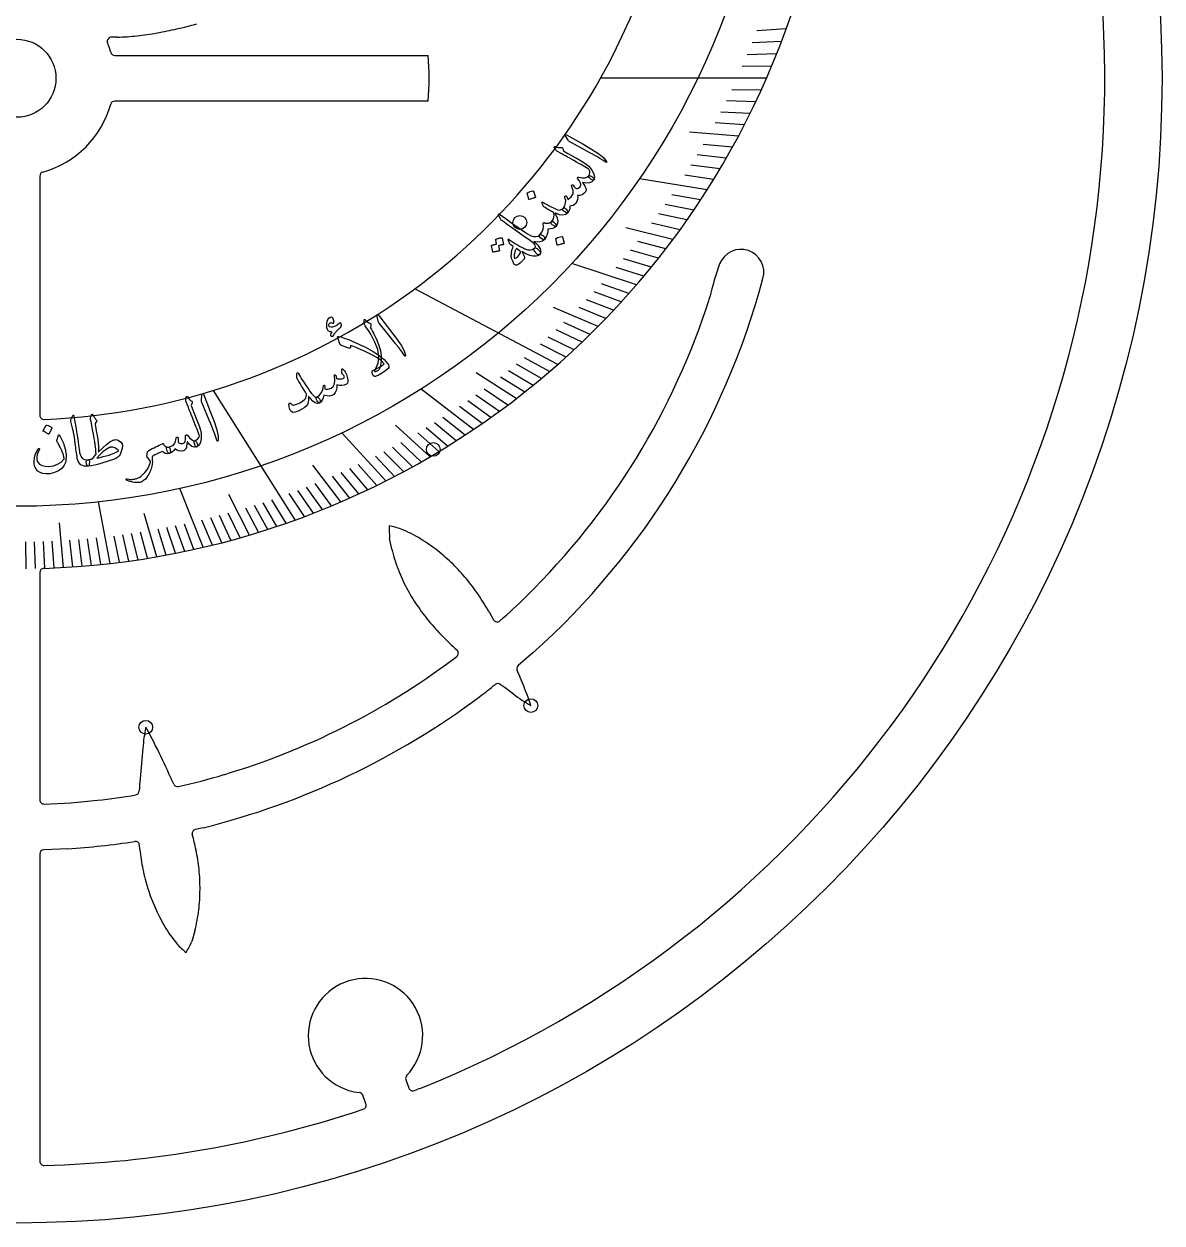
# Model space of a CAD drawing. Header units: millimetres. Extents: x -68 to 68, y -68 to 68.
# Drawn here: x 0.4 to 67.9, y -67.9 to 3.2 of the extents above; entities that cross this region are included whole.
import ezdxf

# ---------------------------------------------------------------- set-up
doc = ezdxf.new("R2010")
doc.units = ezdxf.units.MM
for name, color, linetype in [('CUT_INNER', 6, 'Continuous'), ('CUT_OUTER', 1, 'Continuous'), ('ENGRAVE', 7, 'Continuous'), ('ENGRAVE_FINE', 8, 'Continuous'), ('TEXT', 5, 'Continuous')]:
    doc.layers.add(name, color=color, linetype=linetype)

msp = doc.modelspace()

# ---------------------------------------------------------------- linework, layer by layer
at = {"layer": 'CUT_INNER'}
for points in [[(5.949, 2.44), (5.613, 2.44)], [(5.566, 1.54), (5.567, 1.54)], [(5.807, 1.359), (24.391, 1.359), (24.397, 1.359)], [(24.397, -1.359), (24.391, -1.359), (5.807, -1.359)], [(1.54, -5.566), (1.54, -5.567)], [(1.359, -5.807), (1.359, -19.999)], [(22.241, -27.943), (22.113, -27.303), (22.112, -27.298)], [(1.359, -29.339), (1.359, -42.83)], [(28.019, -31.674), (28.279, -32.142)], [(30.618, -34.112), (29.75, -34.858)], [(25.873, -34.495), (26.101, -34.316)], [(29.464, -36.549), (28.969, -36.189), (28.683, -35.978)], [(11.046, -44.487), (10.595, -44.589)], [(7.297, -45.788), (7.274, -45.526)], [(1.359, -46.051), (1.359, -64.282)], [(3.017, -45.739), (1.598, -45.802)], [(10.559, -50.612), (10.372, -51.237), (10.37, -51.242)], [(23.306, -58.988), (23.129, -59.183)], [(23.079, -59.437), (23.263, -59.941)], [(20.709, -60.87), (20.526, -60.368)]]:
    msp.add_lwpolyline(points, dxfattribs=at)
msp.add_circle((0, 0), 2.315, dxfattribs=at)
for centre, radius, start, end in [((0, 0), 64.552, 291.79745, 58.62753), ((0.001, 19.416), 48.532, 271.88913, 344.6803), ((0, 19.417), 39.699, 272.33654, 339.57099), ((3.906, 27.34), 25.039, 280.13952, 282.90084), ((0.56, 41.973), 40.05, 282.89269, 284.63407), ((5.613, 2.19), 0.25, 90.04431, 201.79688), ((5.591, 16.475), 14.039, 271.46074, 276.29814), ((5.17, 20.273), 17.86, 276.30661, 280.13961), ((2.096, 0.778), 3.54, 19.22822, 21.87041), ((-0.01, -0.003), 5.786, 15.47505, 19.67102), ((5.807, 1.609), 0.25, 195.86413, 270.01993), ((10.595, 0), 13.868, 354.37742, 5.62258), ((5.807, -1.609), 0.25, 90, 163.83372), ((0, 0), 5.776, 285.46945, 344.54159), ((1.609, -5.807), 0.25, 105.86413, 180.01993), ((42.964, -11.512), 1.359, 343.86114, 158.35947), ((62.051, -18.094), 21.548, 160.80929, 166.30189), ((0, 0), 45.837, 311.90963, 344.96648), ((0, 0), 43.12, 314.49889, 342.465), ((1.609, -19.999), 0.25, 180, 272.28516), ((30.786, -26.671), 8.696, 179.28959, 184.13192), ((20.49, -33.823), 7.434, 71.9031, 77.56825), ((19.56, -34.535), 8.426, 58.50751, 67.39101), ((18.579, -36.211), 10.367, 51.88892, 58.72388), ((31.772, -25.594), 9.816, 193.84202, 201.22541), ((18.347, -36.51), 10.746, 45.48875, 51.89881), ((1.609, -29.339), 0.25, 91.93503, 180), ((32.489, -25.328), 10.581, 201.16441, 207.75675), ((17.899, -36.961), 11.381, 39.50308, 45.47), ((16.761, -37.893), 12.852, 34.21322, 39.48276), ((32.844, -25.139), 10.983, 207.76678, 213.98656), ((33.666, -24.58), 11.977, 214.00793, 219.66667), ((14.422, -39.479), 15.679, 29.85737, 34.20027), ((12.689, -13.499), 24.601, 310.48414, 315.45614), ((35.251, -23.26), 14.039, 219.68395, 224.52135), ((28.498, -32.021), 0.25, 209.0375, 310.67797), ((37.973, -20.579), 17.86, 224.52982, 228.36282), ((25.946, -34.119), 0.25, 308.1545, 50.22145), ((0, 0), 43.12, 286.53279, 306.87178), ((29.913, -35.048), 0.25, 130.67797, 202.90055), ((-26.172, -59.004), 60.737, 21.60455, 23.12997), ((12.275, -16.351), 25.392, 306.76715, 309.36475), ((28.535, -36.179), 0.25, 53.54685, 128.13559), ((0.001, -0.001), 45.837, 283.94327, 306.82535), ((35.713, -28.299), 10.35, 232.85693, 239.74208), ((20.552, -40.225), 10.384, 16.71405, 20.19536), ((17.784, -40.561), 10.342, 168.64988, 175.53265), ((-1.171, -43.966), 10.36, 24.8049, 31.68319), ((89.64, -48.053), 82.584, 174.23304, 175.50803), ((-61.773, -73.98), 77.984, 24.79219, 26.14246), ((-1335.099, -650.414), 1475.707, 24.352413, 24.379255), ((30.998, -43.56), 23.771, 175.2352, 176.96084), ((9.527, -41.787), 0.25, 209.15703, 282.71186), ((3.083, -11.299), 31.411, 281.93989, 287.00675), ((2.236, -16.698), 26.28, 275.55314, 280.56688), ((7.011, -42.286), 0.25, 280.16949, 356.84001), ((1.609, -42.83), 0.25, 180, 272.54237), ((0.654, -7.34), 35.753, 271.54828, 276.62529), ((10.65, -44.833), 0.25, 102.71186, 195.26726), ((0.065, -0.739), 45.096, 273.75323, 278.83525), ((7.025, -45.548), 0.25, 5.07173, 97.62712), ((-0.144, -47.947), 10.984, 11.29421, 16.11473), ((1.609, -46.051), 0.25, 92.54237, 180), ((20.075, -44.409), 12.852, 186.1595, 191.42904), ((-1.105, -48.207), 11.977, 5.95421, 11.61295), ((18.633, -44.696), 11.381, 191.44936, 197.41628), ((-0.116, -48.1), 10.983, 359.71306, 5.93284), ((18.025, -44.883), 10.746, 197.43503, 203.84509), ((0.285, -48.1), 10.581, 353.11069, 359.70303), ((17.68, -45.038), 10.367, 203.83519, 210.67016), ((1.044, -48.202), 9.816, 345.7883, 353.17169), ((16.026, -46.055), 8.426, 210.45379, 219.33729), ((2.421, -47.716), 8.696, 331.23587, 336.0782), ((14.87, -46.247), 7.434, 223.84938, 229.51453), ((20.684, -56.828), 3.397, 320.52162, 253.02162), ((23.314, -59.351), 0.25, 137.8125, 200), ((20.663, -56.911), 3.312, 252.94958, 264.18827), ((20.291, -60.453), 0.25, 20, 81.5625), ((23.498, -59.855), 0.25, 200, 291.26953), ((10.794, -27.233), 35.258, 291.2765, 291.9436), ((0.002, -0.012), 64.54, 271.43309, 288.56764), ((20.474, -60.956), 0.25, 288.45703, 20), ((1.609, -64.282), 0.25, 180, 271.58203)]:
    msp.add_arc(centre, radius, start, end, dxfattribs=at)
at = {"layer": 'CUT_OUTER'}
msp.add_circle((0, 0), 67.95, dxfattribs=at)
at = {"layer": 'ENGRAVE'}
for points in [[(44.479, 0), (34.627, 0)], [(40.958, -6.619), (36.94, -5.97)], [(36.766, -12.264), (32.935, -10.986)], [(32.099, -16.985), (23.614, -12.495)], [(27.103, -20.843), (23.988, -18.447)], [(16.517, -26.219), (11.672, -18.528)], [(21.884, -23.902), (19.273, -21.05)], [(11.056, -27.84), (9.67, -24.35)], [(5.541, -28.798), (4.838, -25.144)]]:
    msp.add_lwpolyline(points, dxfattribs=at)
for centre, radius in [((0, 19.417), 44.823), ((29.843, -8.56), 0.408), ((24.704, -22.031), 0.408), ((30.498, -37.239), 0.408), ((7.644, -38.524), 0.408)]:
    msp.add_circle(centre, radius, dxfattribs=at)
at = {"layer": 'ENGRAVE_FINE'}
for points in [[(45.645, 2.925), (43.909, 2.814)], [(45.368, 2.179), (43.63, 2.096)], [(45.082, 1.443), (43.342, 1.387)], [(44.785, 0.716), (43.045, 0.689)], [(44.164, -0.707), (42.424, -0.679)], [(43.84, -1.403), (42.101, -1.347)], [(43.507, -2.09), (41.769, -2.006)], [(43.166, -2.766), (41.43, -2.655)], [(42.817, -3.433), (39.921, -3.201)], [(42.46, -4.09), (40.729, -3.923)], [(42.095, -4.737), (40.368, -4.543)], [(41.723, -5.374), (40, -5.152)], [(41.344, -6.001), (39.625, -5.752)], [(40.565, -7.226), (38.857, -6.922)], [(40.166, -7.824), (38.464, -7.493)], [(39.761, -8.413), (38.065, -8.054)], [(38.932, -9.561), (36.125, -8.871)], [(39.349, -8.992), (37.661, -8.606)], [(38.51, -10.12), (36.837, -9.681)], [(38.081, -10.67), (36.417, -10.204)], [(37.209, -11.742), (35.564, -11.223)], [(37.648, -11.211), (35.993, -10.718)], [(35.865, -13.28), (34.252, -12.683)], [(36.318, -12.777), (34.694, -12.205)], [(35.408, -13.775), (33.807, -13.152)], [(34.482, -14.736), (31.849, -13.611)], [(34.947, -14.26), (33.358, -13.611)], [(33.539, -15.662), (31.99, -14.938)], [(34.013, -15.204), (32.449, -14.505)], [(33.063, -16.111), (31.527, -15.363)], [(32.583, -16.552), (31.061, -15.78)], [(31.122, -17.823), (29.648, -16.979)], [(31.612, -17.408), (30.122, -16.587)], [(29.635, -19.017), (27.257, -17.492)], [(30.134, -18.628), (28.692, -17.737)], [(30.629, -18.23), (29.171, -17.362)], [(29.134, -19.399), (27.727, -18.462)], [(28.123, -20.137), (26.753, -19.156)], [(28.63, -19.772), (27.241, -18.813)], [(27.614, -20.494), (26.263, -19.491)], [(24.516, -22.468), (22.466, -20.589)], [(26.074, -21.517), (24.783, -20.451)], [(26.59, -21.184), (25.278, -20.139)], [(25.037, -22.159), (23.787, -21.052)], [(25.557, -21.842), (24.286, -20.755)], [(23.468, -23.064), (22.283, -21.9)], [(23.993, -22.77), (22.786, -21.625)], [(22.413, -23.63), (21.274, -22.428)], [(22.942, -23.351), (21.779, -22.168)], [(19.215, -25.15), (17.553, -22.975)], [(20.286, -24.672), (19.241, -23.401)], [(20.82, -24.423), (19.751, -23.169)], [(21.353, -24.166), (20.259, -22.929)], [(18.677, -25.378), (17.706, -24.058)], [(19.751, -24.915), (18.73, -23.627)], [(13.796, -27.114), (12.572, -24.71)], [(17.058, -26.019), (16.164, -24.655)], [(17.599, -25.812), (16.679, -24.463)], [(18.139, -25.599), (17.193, -24.264)], [(14.341, -26.948), (13.58, -25.518)], [(14.886, -26.776), (14.098, -25.359)], [(15.431, -26.597), (14.616, -25.192)], [(15.974, -26.412), (15.133, -25.02)], [(8.303, -28.4), (7.555, -25.84)], [(11.605, -27.708), (10.983, -26.223)], [(12.154, -27.569), (11.504, -26.094)], [(12.702, -27.424), (12.024, -25.96)], [(13.249, -27.272), (12.543, -25.819)], [(2.772, -29.037), (2.52, -26.396)], [(7.199, -28.579), (6.809, -27.029)], [(7.751, -28.493), (7.332, -26.95)], [(8.855, -28.301), (8.376, -26.772)], [(9.406, -28.195), (8.898, -26.675)], [(9.956, -28.084), (9.42, -26.571)], [(10.507, -27.965), (9.941, -26.461)], [(0.554, -29.113), (0.524, -27.523)], [(1.109, -29.103), (1.048, -27.514)], [(1.663, -29.087), (1.573, -27.499)], [(2.218, -29.065), (2.097, -27.479)], [(3.326, -29.002), (3.145, -27.42)], [(3.88, -28.96), (3.668, -27.382)], [(4.434, -28.913), (4.192, -27.338)], [(4.987, -28.859), (4.716, -27.288)], [(6.094, -28.732), (5.763, -27.171)], [(6.647, -28.658), (6.286, -27.103)]]:
    msp.add_lwpolyline(points, dxfattribs=at)
at = {"layer": 'TEXT'}
for points in [[(32.565, -3.455), (32.523, -3.378), (32.518, -3.336), (32.551, -3.33), (32.621, -3.36), (33.535, -3.881), (34.096, -4.2), (34.525, -4.482), (34.822, -4.727), (34.987, -4.937), (34.995, -4.961), (34.997, -4.978), (34.992, -4.988), (34.98, -4.991), (34.966, -4.99), (34.949, -4.986), (34.931, -4.977), (34.911, -4.964), (34.759, -4.858), (34.593, -4.753), (34.413, -4.648), (34.219, -4.543), (34.169, -4.515), (34.033, -4.44), (33.811, -4.319), (33.503, -4.149), (32.819, -3.778), (32.784, -3.756), (32.754, -3.732), (32.729, -3.708), (32.709, -3.681)], [(32.01, -4.298), (31.97, -4.234), (31.939, -4.184), (31.915, -4.147), (31.899, -4.124), (31.89, -4.109), (31.885, -4.094), (31.886, -4.081), (31.892, -4.069), (31.903, -4.059), (31.917, -4.053), (31.933, -4.053), (31.953, -4.059), (32.047, -4.085), (32.137, -4.102), (32.224, -4.107), (32.308, -4.102), (32.333, -4.101), (32.355, -4.112), (32.372, -4.132), (32.385, -4.163), (32.439, -4.314), (32.49, -4.344), (32.541, -4.373), (32.591, -4.402), (32.64, -4.43), (32.688, -4.457), (32.735, -4.484), (32.781, -4.51), (32.827, -4.536), (33.249, -4.772), (33.573, -4.964), (33.799, -5.112), (33.928, -5.217), (34.123, -5.46), (34.239, -5.676), (34.277, -5.868), (34.235, -6.033), (34.233, -6.036), (34.23, -6.04), (34.227, -6.043), (34.225, -6.047), (34.19, -6.053), (34.136, -6.034), (34.063, -5.988), (33.97, -5.917), (33.938, -5.887), (33.92, -5.859), (33.916, -5.831), (33.927, -5.803), (33.974, -5.702), (33.997, -5.606), (33.994, -5.513), (33.966, -5.426), (33.892, -5.376), (33.806, -5.321), (33.708, -5.261), (33.599, -5.197), (33.478, -5.127), (33.348, -5.053), (33.207, -4.973), (33.055, -4.889), (32.907, -4.806), (32.774, -4.731), (32.656, -4.664), (32.552, -4.607), (32.464, -4.558), (32.39, -4.516), (32.332, -4.484), (32.29, -4.459), (32.069, -4.347), (32.049, -4.333), (32.033, -4.321), (32.02, -4.309), (32.01, -4.298)], [(32.521, -7.107), (32.512, -7.082), (32.507, -7.059), (32.506, -7.038), (32.509, -7.02), (32.517, -7.005), (32.529, -6.994), (32.544, -6.988), (32.564, -6.987), (32.584, -6.992), (32.603, -7.004), (32.621, -7.024), (32.637, -7.052), (32.644, -7.068), (32.651, -7.085), (32.659, -7.101), (32.667, -7.118), (32.675, -7.135), (32.683, -7.152), (32.69, -7.17), (32.697, -7.189), (32.896, -7.04), (33.002, -6.867), (33.014, -6.669), (32.933, -6.449), (32.922, -6.425), (32.916, -6.403), (32.914, -6.383), (32.916, -6.366), (32.924, -6.351), (32.934, -6.34), (32.949, -6.332), (32.967, -6.33), (32.986, -6.332), (33.004, -6.341), (33.021, -6.356), (33.037, -6.379), (33.073, -6.435), (33.106, -6.479), (33.136, -6.511), (33.162, -6.531), (33.208, -6.548), (33.257, -6.546), (33.309, -6.526), (33.364, -6.487), (33.414, -6.436), (33.448, -6.385), (33.466, -6.334), (33.468, -6.283), (33.451, -6.225), (33.413, -6.152), (33.355, -6.065), (33.276, -5.964), (33.267, -5.951), (33.265, -5.936), (33.269, -5.92), (33.28, -5.902), (33.294, -5.887), (33.31, -5.877), (33.326, -5.873), (33.343, -5.875), (33.534, -5.915), (33.695, -5.915), (33.827, -5.877), (33.929, -5.8), (33.953, -5.786), (33.984, -5.783), (34.023, -5.792), (34.069, -5.812), (34.117, -5.837), (34.157, -5.865), (34.189, -5.894), (34.214, -5.925), (34.234, -5.957), (34.245, -5.986), (34.246, -6.01), (34.238, -6.029), (34.117, -6.147), (33.968, -6.213), (33.791, -6.228), (33.587, -6.19), (33.577, -6.188), (33.571, -6.19), (33.57, -6.197), (33.574, -6.207), (33.646, -6.313), (33.702, -6.404), (33.742, -6.479), (33.766, -6.54), (33.775, -6.593), (33.774, -6.644), (33.762, -6.691), (33.74, -6.734), (33.644, -6.843), (33.534, -6.917), (33.411, -6.957), (33.275, -6.961), (33.287, -7.084), (33.273, -7.2), (33.233, -7.309), (33.168, -7.409), (33.087, -7.492), (33, -7.549), (32.906, -7.582), (32.805, -7.59), (32.806, -7.703), (32.79, -7.805), (32.755, -7.895), (32.703, -7.974), (32.665, -7.991), (32.605, -7.979), (32.523, -7.938), (32.419, -7.867), (32.393, -7.838), (32.382, -7.806), (32.387, -7.769), (32.408, -7.727), (32.509, -7.558), (32.562, -7.398), (32.566, -7.248), (32.521, -7.107)], [(30.276, -6.822), (30.275, -6.815), (30.278, -6.807), (30.283, -6.8), (30.291, -6.792), (30.368, -6.753), (30.448, -6.723), (30.531, -6.702), (30.617, -6.688), (30.627, -6.689), (30.636, -6.692), (30.642, -6.698), (30.645, -6.707), (30.766, -7.066), (30.767, -7.076), (30.762, -7.085), (30.752, -7.09), (30.736, -7.094), (30.721, -7.098), (30.7, -7.103), (30.671, -7.111), (30.634, -7.121), (30.588, -7.134), (30.535, -7.149), (30.474, -7.168), (30.404, -7.189), (30.394, -7.191), (30.386, -7.19), (30.381, -7.186), (30.379, -7.179)], [(31.267, -7.63), (31.253, -7.617), (31.237, -7.594), (31.22, -7.561), (31.2, -7.517), (31.183, -7.475), (31.17, -7.44), (31.16, -7.413), (31.154, -7.394), (31.157, -7.371), (31.169, -7.36), (31.192, -7.362), (31.225, -7.378), (31.246, -7.389), (31.271, -7.403), (31.301, -7.419), (31.335, -7.436), (31.373, -7.456), (31.414, -7.478), (31.458, -7.503), (31.506, -7.529), (31.708, -7.636), (31.873, -7.718), (32, -7.775), (32.089, -7.807), (32.18, -7.82), (32.263, -7.811), (32.339, -7.78), (32.408, -7.727), (32.427, -7.712), (32.448, -7.702), (32.472, -7.698), (32.497, -7.7), (32.526, -7.709), (32.552, -7.724), (32.578, -7.747), (32.601, -7.776), (32.657, -7.849), (32.693, -7.906), (32.708, -7.948), (32.703, -7.974), (32.563, -8.083), (32.392, -8.126), (32.189, -8.104), (31.956, -8.016), (31.947, -8.014), (31.942, -8.014), (31.941, -8.017), (31.944, -8.023), (32.048, -8.25), (32.093, -8.452), (32.081, -8.629), (32.01, -8.78), (31.997, -8.793), (31.98, -8.799), (31.959, -8.797), (31.934, -8.789), (31.903, -8.773), (31.864, -8.751), (31.818, -8.724), (31.764, -8.691), (31.718, -8.652), (31.695, -8.612), (31.697, -8.57), (31.722, -8.526), (31.815, -8.387), (31.869, -8.249), (31.882, -8.112), (31.855, -7.975), (31.846, -7.965), (31.822, -7.949), (31.782, -7.927), (31.729, -7.9), (31.695, -7.883), (31.655, -7.861), (31.607, -7.834), (31.553, -7.802), (31.492, -7.766), (31.424, -7.725), (31.349, -7.68), (31.267, -7.63)], [(30.74, -10.29), (30.702, -10.222), (30.682, -10.167), (30.682, -10.125), (30.701, -10.095), (30.737, -10.063), (30.762, -10.034), (30.776, -10.007), (30.779, -9.983), (30.755, -9.912), (30.692, -9.831), (30.592, -9.739), (30.454, -9.637), (30.122, -9.406), (29.828, -9.2), (29.57, -9.019), (29.349, -8.862), (29.165, -8.73), (29.017, -8.624), (28.906, -8.544), (28.83, -8.489), (28.782, -8.451), (28.744, -8.417), (28.716, -8.387), (28.698, -8.361), (28.6, -8.143), (28.587, -8.082), (28.591, -8.049), (28.61, -8.043), (28.646, -8.064), (29.025, -8.346), (29.362, -8.593), (29.658, -8.805), (29.913, -8.981), (30.126, -9.122), (30.297, -9.23), (30.427, -9.304), (30.513, -9.344), (30.677, -9.389), (30.816, -9.397), (30.93, -9.369), (31.019, -9.304), (31.047, -9.284), (31.082, -9.278), (31.125, -9.285), (31.174, -9.306), (31.214, -9.332), (31.249, -9.362), (31.277, -9.399), (31.3, -9.441), (31.314, -9.481), (31.318, -9.515), (31.314, -9.544), (31.301, -9.566), (31.18, -9.662), (31.036, -9.715), (30.87, -9.723), (30.683, -9.688), (30.908, -9.916), (31.046, -10.115), (31.095, -10.284), (31.056, -10.424), (31.036, -10.45), (31.015, -10.469), (30.993, -10.482), (30.97, -10.488), (30.942, -10.487), (30.914, -10.477), (30.884, -10.458), (30.854, -10.43), (30.838, -10.412), (30.823, -10.395), (30.808, -10.377), (30.794, -10.36), (30.779, -10.342), (30.766, -10.325), (30.753, -10.307), (30.74, -10.29)], [(31.722, -8.526), (31.752, -8.508), (31.778, -8.496), (31.797, -8.492), (31.811, -8.495), (31.828, -8.506), (31.846, -8.521), (31.866, -8.54), (31.888, -8.563), (31.954, -8.643), (31.997, -8.706), (32.016, -8.752), (32.01, -8.78), (31.92, -8.858), (31.806, -8.913), (31.667, -8.946), (31.504, -8.957), (31.506, -9.11), (31.473, -9.263), (31.404, -9.416), (31.298, -9.569), (31.281, -9.581), (31.262, -9.584), (31.239, -9.58), (31.212, -9.567), (31.057, -9.47), (31.04, -9.459), (31.025, -9.443), (31.013, -9.422), (31.003, -9.396), (30.999, -9.373), (31, -9.35), (31.005, -9.328), (31.016, -9.308), (31.14, -9.126), (31.218, -8.955), (31.25, -8.795), (31.236, -8.647), (31.233, -8.628), (31.234, -8.611), (31.24, -8.595), (31.251, -8.58), (31.264, -8.569), (31.277, -8.565), (31.291, -8.567), (31.305, -8.577), (31.318, -8.587), (31.329, -8.595), (31.34, -8.601), (31.349, -8.604), (31.462, -8.608), (31.561, -8.596), (31.648, -8.569), (31.722, -8.526)], [(28.411, -9.578), (28.411, -9.57), (28.414, -9.563), (28.42, -9.556), (28.429, -9.548), (28.469, -9.531), (28.509, -9.516), (28.55, -9.502), (28.59, -9.491), (28.632, -9.482), (28.674, -9.474), (28.717, -9.469), (28.762, -9.466), (28.772, -9.467), (28.781, -9.472), (28.787, -9.479), (28.792, -9.49), (28.878, -9.862), (28.877, -9.869), (28.871, -9.875), (28.86, -9.879), (28.845, -9.882), (28.833, -9.883), (28.814, -9.886), (28.79, -9.891), (28.759, -9.897), (28.722, -9.906), (28.678, -9.916), (28.627, -9.928), (28.57, -9.943), (28.631, -10.235), (28.631, -10.245), (28.625, -10.253), (28.614, -10.258), (28.597, -10.261), (28.583, -10.263), (28.561, -10.267), (28.53, -10.272), (28.492, -10.279), (28.446, -10.288), (28.391, -10.299), (28.327, -10.312), (28.255, -10.328), (28.246, -10.328), (28.239, -10.325), (28.235, -10.32), (28.234, -10.312), (28.167, -9.945), (28.167, -9.938), (28.17, -9.931), (28.176, -9.924), (28.185, -9.916), (28.218, -9.901), (28.252, -9.887), (28.286, -9.875), (28.32, -9.866), (28.356, -9.858), (28.391, -9.852), (28.427, -9.847), (28.462, -9.844)], [(30.145, -10.122), (30.308, -10.178), (30.455, -10.192), (30.586, -10.164), (30.701, -10.095), (30.734, -10.077), (30.772, -10.074), (30.815, -10.085), (30.863, -10.112), (30.886, -10.128), (30.909, -10.146), (30.931, -10.165), (30.953, -10.185), (30.974, -10.207), (30.993, -10.23), (31.011, -10.254), (31.027, -10.28), (31.051, -10.326), (31.065, -10.365), (31.067, -10.396), (31.059, -10.42), (31.008, -10.473), (30.95, -10.515), (30.884, -10.546), (30.811, -10.566), (30.634, -10.568), (30.433, -10.523), (30.208, -10.431), (29.961, -10.291), (30.046, -10.435), (30.097, -10.554), (30.112, -10.648), (30.093, -10.716), (30.073, -10.744), (30.051, -10.772), (30.027, -10.801), (30.001, -10.831), (29.973, -10.861), (29.942, -10.892), (29.909, -10.925), (29.873, -10.958), (29.805, -11.016), (29.749, -11.058), (29.706, -11.083), (29.675, -11.091), (29.611, -11.09), (29.559, -11.076), (29.519, -11.048), (29.491, -11.008), (29.425, -10.861), (29.377, -10.743), (29.348, -10.655), (29.337, -10.597), (29.336, -10.53), (29.339, -10.46), (29.346, -10.388), (29.358, -10.313), (29.374, -10.234), (29.395, -10.153), (29.42, -10.069), (29.449, -9.981), (29.31, -9.879), (29.294, -9.865), (29.279, -9.853), (29.266, -9.842), (29.254, -9.832), (29.244, -9.822), (29.236, -9.812), (29.229, -9.803), (29.225, -9.794), (29.143, -9.592), (29.136, -9.562), (29.149, -9.55), (29.182, -9.557), (29.235, -9.584), (29.357, -9.67), (29.476, -9.751), (29.594, -9.826), (29.709, -9.895), (29.822, -9.959), (29.933, -10.018), (30.04, -10.073), (30.145, -10.122)], [(31.979, -9.534), (31.979, -9.526), (31.982, -9.518), (31.988, -9.51), (31.997, -9.502), (32.079, -9.461), (32.163, -9.428), (32.25, -9.404), (32.339, -9.389), (32.35, -9.389), (32.359, -9.393), (32.365, -9.399), (32.368, -9.408), (32.471, -9.78), (32.471, -9.791), (32.466, -9.8), (32.455, -9.806), (32.438, -9.81), (32.423, -9.814), (32.4, -9.82), (32.369, -9.829), (32.331, -9.84), (32.283, -9.854), (32.227, -9.871), (32.163, -9.891), (32.089, -9.915), (32.078, -9.917), (32.071, -9.916), (32.066, -9.912), (32.064, -9.904)], [(29.636, -10.108), (29.621, -10.136), (29.606, -10.165), (29.591, -10.197), (29.576, -10.229), (29.562, -10.263), (29.549, -10.3), (29.537, -10.339), (29.527, -10.38), (29.518, -10.421), (29.511, -10.461), (29.506, -10.501), (29.505, -10.54), (29.506, -10.579), (29.51, -10.618), (29.517, -10.655), (29.527, -10.692), (29.628, -10.655), (29.721, -10.586), (29.806, -10.488), (29.882, -10.358), (29.886, -10.331), (29.879, -10.302), (29.861, -10.269), (29.83, -10.235)], [(19.198, -14.795), (19.158, -14.829), (19.12, -14.862), (19.086, -14.892), (19.054, -14.919), (19.026, -14.945), (19.002, -14.968), (18.981, -14.989), (18.964, -15.008), (18.947, -15.029), (18.927, -15.054), (18.904, -15.083), (18.877, -15.117), (18.847, -15.156), (18.814, -15.199), (18.778, -15.248), (18.739, -15.302), (18.721, -15.321), (18.703, -15.331), (18.684, -15.331), (18.663, -15.323), (18.636, -15.29), (18.634, -15.236), (18.656, -15.16), (18.702, -15.064), (18.625, -15.06), (18.56, -15.046), (18.508, -15.021), (18.469, -14.986), (18.421, -14.905), (18.392, -14.805), (18.381, -14.687), (18.387, -14.549), (18.41, -14.416), (18.451, -14.311), (18.509, -14.233), (18.585, -14.182), (18.636, -14.17), (18.68, -14.178), (18.718, -14.208), (18.748, -14.258), (18.771, -14.318), (18.787, -14.376), (18.794, -14.432), (18.794, -14.487), (18.787, -14.529), (18.772, -14.554), (18.75, -14.562), (18.721, -14.552), (18.684, -14.533), (18.648, -14.525), (18.613, -14.526), (18.578, -14.538), (18.545, -14.555), (18.521, -14.579), (18.504, -14.607), (18.495, -14.641), (18.494, -14.677), (18.503, -14.705), (18.523, -14.725), (18.552, -14.737), (18.644, -14.753), (18.743, -14.748), (18.849, -14.721), (18.961, -14.673), (18.97, -14.668), (18.98, -14.661), (18.99, -14.653), (19.001, -14.643), (19.013, -14.633), (19.026, -14.621), (19.04, -14.609), (19.055, -14.596), (19.071, -14.582), (19.086, -14.57), (19.099, -14.558), (19.11, -14.548), (19.12, -14.539), (19.129, -14.532), (19.137, -14.525), (19.145, -14.521), (19.16, -14.514), (19.175, -14.513), (19.188, -14.516), (19.201, -14.524), (19.212, -14.532), (19.219, -14.541), (19.225, -14.552), (19.228, -14.562), (19.232, -14.649), (19.229, -14.716), (19.218, -14.765), (19.198, -14.795)], [(21.381, -14.146), (21.371, -14.058), (21.383, -14.018), (21.415, -14.025), (21.469, -14.079), (22.115, -14.909), (22.512, -15.418), (22.801, -15.842), (22.982, -16.183), (23.054, -16.44), (23.053, -16.465), (23.049, -16.481), (23.04, -16.489), (23.028, -16.487), (23.015, -16.481), (23.001, -16.47), (22.988, -16.455), (22.974, -16.435), (22.874, -16.279), (22.761, -16.119), (22.634, -15.953), (22.495, -15.783), (22.459, -15.738), (22.362, -15.617), (22.203, -15.419), (21.983, -15.146), (21.492, -14.541), (21.468, -14.508), (21.45, -14.474), (21.436, -14.442), (21.428, -14.41)], [(21.563, -17.123), (21.533, -17.206), (21.489, -17.279), (21.433, -17.341), (21.364, -17.393), (21.32, -17.415), (21.285, -17.426), (21.26, -17.425), (21.244, -17.412), (21.238, -17.388), (21.242, -17.357), (21.258, -17.318), (21.283, -17.271), (21.435, -16.913), (21.478, -16.526), (21.413, -16.108), (21.24, -15.662), (21.121, -15.428), (20.992, -15.199), (20.855, -14.977), (20.708, -14.76), (20.666, -14.697), (20.636, -14.646), (20.617, -14.605), (20.61, -14.575), (20.608, -14.531), (20.606, -14.492), (20.604, -14.458), (20.603, -14.429), (20.601, -14.405), (20.6, -14.386), (20.599, -14.371), (20.599, -14.361), (20.602, -14.347), (20.607, -14.335), (20.614, -14.327), (20.622, -14.322), (20.636, -14.32), (20.648, -14.321), (20.657, -14.324), (20.666, -14.331), (20.75, -14.411), (20.824, -14.473), (20.886, -14.516), (20.937, -14.54), (20.974, -14.557), (20.999, -14.58), (21.01, -14.61), (21.008, -14.647), (20.975, -14.813), (21.041, -14.916), (21.105, -15.025), (21.167, -15.14), (21.228, -15.262), (21.288, -15.389), (21.348, -15.524), (21.406, -15.665), (21.464, -15.812), (21.57, -16.157), (21.622, -16.491), (21.62, -16.813), (21.563, -17.123)], [(21.108, -17.358), (21.244, -17.295), (21.364, -17.235), (21.471, -17.178), (21.564, -17.125), (21.642, -17.075), (21.707, -17.029), (21.759, -16.987), (21.797, -16.949), (21.632, -16.779), (21.388, -16.603), (21.067, -16.418), (20.671, -16.224), (20.52, -16.154), (20.381, -16.091), (20.254, -16.035), (20.138, -15.985), (20.033, -15.942), (19.94, -15.906), (19.859, -15.877), (19.789, -15.856), (19.789, -15.983), (19.772, -16.007), (19.751, -16.021), (19.725, -16.024), (19.694, -16.016), (19.292, -15.877), (19.251, -15.856), (19.217, -15.829), (19.189, -15.795), (19.169, -15.754), (19.041, -15.4), (19.033, -15.375), (19.031, -15.354), (19.035, -15.34), (19.044, -15.33), (19.11, -15.325), (19.236, -15.355), (19.422, -15.419), (19.669, -15.516), (19.807, -15.572), (19.942, -15.629), (20.073, -15.685), (20.202, -15.741), (20.327, -15.798), (20.449, -15.855), (20.567, -15.912), (20.683, -15.969), (21.133, -16.214), (21.503, -16.453), (21.792, -16.689), (21.998, -16.922), (22.051, -17.015), (22.075, -17.097), (22.069, -17.167), (22.034, -17.225), (21.876, -17.366), (21.697, -17.493), (21.498, -17.603), (21.279, -17.698), (21.258, -17.706), (21.24, -17.71), (21.224, -17.709), (21.21, -17.703), (21.142, -17.64), (21.097, -17.572), (21.074, -17.499), (21.075, -17.421), (21.079, -17.395), (21.086, -17.376), (21.096, -17.364), (21.108, -17.358)], [(17.799, -18.927), (17.834, -18.927), (17.866, -18.938), (17.896, -18.96), (17.924, -18.991), (17.953, -19.034), (17.975, -19.076), (17.99, -19.12), (18, -19.164), (18.002, -19.204), (17.996, -19.236), (17.983, -19.26), (17.961, -19.276), (17.828, -19.299), (17.692, -19.262), (17.555, -19.167), (17.416, -19.013), (17.395, -18.986), (17.376, -18.962), (17.361, -18.941), (17.348, -18.925), (17.338, -18.912), (17.331, -18.902), (17.326, -18.897), (17.325, -18.895), (17.314, -18.886), (17.307, -18.886), (17.303, -18.893), (17.303, -18.91), (17.304, -19.089), (17.282, -19.24), (17.237, -19.363), (17.169, -19.456), (17.055, -19.556), (16.91, -19.649), (16.735, -19.736), (16.53, -19.816), (16.377, -19.832), (16.262, -19.762), (16.184, -19.609), (16.142, -19.371), (16.142, -19.34), (16.148, -19.316), (16.159, -19.297), (16.175, -19.283), (16.194, -19.277), (16.213, -19.28), (16.233, -19.291), (16.252, -19.311), (16.294, -19.354), (16.334, -19.382), (16.374, -19.396), (16.414, -19.396), (16.613, -19.345), (16.792, -19.271), (16.95, -19.176), (17.087, -19.058), (17.14, -18.992), (17.174, -18.918), (17.191, -18.838), (17.189, -18.75), (17.171, -18.716), (17.125, -18.639), (17.05, -18.52), (16.947, -18.357), (16.893, -18.27), (16.844, -18.191), (16.8, -18.121), (16.763, -18.058), (16.73, -18.005), (16.703, -17.961), (16.682, -17.927), (16.666, -17.903), (16.644, -17.864), (16.629, -17.828), (16.62, -17.795), (16.618, -17.765), (16.618, -17.726), (16.618, -17.69), (16.619, -17.657), (16.619, -17.626), (16.619, -17.598), (16.619, -17.573), (16.618, -17.55), (16.617, -17.531), (16.618, -17.515), (16.622, -17.502), (16.631, -17.492), (16.643, -17.487), (16.659, -17.486), (16.672, -17.49), (16.684, -17.498), (16.694, -17.51), (16.807, -17.699), (16.917, -17.877), (17.022, -18.044), (17.124, -18.2), (17.222, -18.345), (17.315, -18.48), (17.404, -18.604), (17.489, -18.717), (17.576, -18.819), (17.656, -18.888), (17.731, -18.924), (17.799, -18.927)], [(19.287, -17.261), (19.292, -17.251), (19.303, -17.248), (19.319, -17.252), (19.34, -17.262), (19.369, -17.284), (19.401, -17.32), (19.436, -17.37), (19.474, -17.434), (19.514, -17.508), (19.549, -17.582), (19.577, -17.658), (19.599, -17.735), (19.628, -17.891), (19.631, -18.013), (19.61, -18.099), (19.563, -18.149), (19.424, -18.211), (19.281, -18.241), (19.134, -18.237), (18.984, -18.201), (18.983, -18.378), (18.952, -18.532), (18.892, -18.661), (18.802, -18.765), (18.687, -18.834), (18.551, -18.864), (18.394, -18.853), (18.217, -18.801), (18.177, -18.976), (18.12, -19.113), (18.048, -19.213), (17.961, -19.276), (17.937, -19.274), (17.904, -19.251), (17.862, -19.205), (17.811, -19.138), (17.771, -19.067), (17.756, -19.008), (17.765, -18.962), (17.799, -18.927), (17.96, -18.802), (18.08, -18.65), (18.159, -18.469), (18.196, -18.261), (18.198, -18.25), (18.202, -18.241), (18.207, -18.234), (18.214, -18.229), (18.224, -18.226), (18.233, -18.224), (18.243, -18.226), (18.252, -18.23), (18.266, -18.248), (18.274, -18.288), (18.278, -18.347), (18.276, -18.427), (18.343, -18.455), (18.427, -18.459), (18.528, -18.439), (18.647, -18.393), (18.774, -18.294), (18.849, -18.136), (18.873, -17.921), (18.844, -17.649), (18.842, -17.636), (18.843, -17.625), (18.847, -17.616), (18.853, -17.611), (18.864, -17.607), (18.875, -17.605), (18.885, -17.606), (18.895, -17.609), (18.904, -17.616), (18.912, -17.624), (18.918, -17.633), (18.922, -17.643), (18.965, -17.823), (19.03, -17.84), (19.101, -17.847), (19.179, -17.845), (19.264, -17.833), (19.342, -17.813), (19.396, -17.789), (19.428, -17.761), (19.436, -17.729), (19.425, -17.692), (19.396, -17.646), (19.35, -17.591), (19.287, -17.527), (19.28, -17.503), (19.278, -17.451), (19.28, -17.37), (19.287, -17.261)], [(10.019, -19.14), (10.028, -19.066), (10.035, -19.007), (10.039, -18.963), (10.041, -18.935), (10.044, -18.917), (10.05, -18.903), (10.059, -18.893), (10.071, -18.888), (10.086, -18.887), (10.1, -18.891), (10.113, -18.902), (10.125, -18.918), (10.181, -18.998), (10.241, -19.067), (10.305, -19.126), (10.374, -19.174), (10.394, -19.19), (10.404, -19.212), (10.405, -19.238), (10.396, -19.27), (10.343, -19.422), (10.364, -19.477), (10.385, -19.532), (10.406, -19.586), (10.426, -19.638), (10.446, -19.69), (10.466, -19.74), (10.486, -19.79), (10.505, -19.838), (10.685, -20.287), (10.817, -20.64), (10.9, -20.897), (10.934, -21.06), (10.934, -21.371), (10.888, -21.613), (10.797, -21.785), (10.661, -21.888), (10.657, -21.889), (10.653, -21.89), (10.649, -21.891), (10.645, -21.892), (10.614, -21.875), (10.584, -21.826), (10.555, -21.744), (10.528, -21.631), (10.521, -21.588), (10.525, -21.554), (10.54, -21.53), (10.565, -21.515), (10.666, -21.467), (10.744, -21.406), (10.8, -21.332), (10.833, -21.246), (10.806, -21.161), (10.774, -21.064), (10.736, -20.956), (10.691, -20.837), (10.641, -20.707), (10.586, -20.568), (10.526, -20.417), (10.461, -20.257), (10.399, -20.099), (10.342, -19.957), (10.292, -19.831), (10.247, -19.721), (10.209, -19.627), (10.178, -19.549), (10.153, -19.487), (10.136, -19.441), (10.035, -19.215), (10.027, -19.192), (10.023, -19.172), (10.02, -19.155), (10.019, -19.14)], [(10.981, -18.833), (10.996, -18.746), (11.018, -18.711), (11.047, -18.727), (11.084, -18.794), (11.467, -19.773), (11.704, -20.374), (11.861, -20.863), (11.938, -21.24), (11.934, -21.507), (11.926, -21.531), (11.917, -21.545), (11.906, -21.55), (11.895, -21.545), (11.884, -21.535), (11.874, -21.521), (11.866, -21.503), (11.858, -21.48), (11.807, -21.302), (11.744, -21.116), (11.669, -20.922), (11.584, -20.718), (11.563, -20.665), (11.504, -20.521), (11.408, -20.287), (11.274, -19.962), (10.975, -19.243), (10.961, -19.204), (10.953, -19.167), (10.95, -19.132), (10.951, -19.099)], [(1.742, -20.596), (1.747, -20.591), (1.754, -20.587), (1.763, -20.586), (1.774, -20.586), (1.855, -20.616), (1.932, -20.654), (2.005, -20.699), (2.073, -20.752), (2.08, -20.76), (2.083, -20.768), (2.083, -20.777), (2.079, -20.786), (1.901, -21.12), (1.895, -21.128), (1.885, -21.13), (1.874, -21.127), (1.86, -21.117), (1.848, -21.109), (1.829, -21.097), (1.803, -21.081), (1.77, -21.061), (1.73, -21.037), (1.682, -21.009), (1.626, -20.977), (1.563, -20.942), (1.554, -20.936), (1.55, -20.929), (1.55, -20.923), (1.554, -20.916)], [(3.318, -20.025), (3.325, -20.011), (3.332, -20.002), (3.338, -19.997), (3.344, -19.997), (3.354, -20.002), (3.364, -20.017), (3.374, -20.045), (3.384, -20.083), (3.445, -20.399), (3.498, -20.69), (3.543, -20.959), (3.58, -21.203), (3.609, -21.413), (3.635, -21.601), (3.658, -21.767), (3.679, -21.911), (3.697, -22.034), (3.711, -22.135), (3.722, -22.214), (3.73, -22.271), (3.784, -22.441), (3.879, -22.56), (4.017, -22.63), (4.197, -22.648), (4.248, -22.656), (4.282, -22.682), (4.301, -22.728), (4.303, -22.792), (4.293, -22.894), (4.278, -22.968), (4.259, -23.014), (4.236, -23.031), (3.982, -23.023), (3.788, -22.942), (3.656, -22.79), (3.584, -22.567), (3.567, -22.459), (3.55, -22.351), (3.534, -22.242), (3.519, -22.133), (3.505, -22.024), (3.49, -21.914), (3.477, -21.804), (3.463, -21.694), (3.437, -21.484), (3.41, -21.295), (3.382, -21.127), (3.353, -20.98), (3.321, -20.84), (3.286, -20.691), (3.247, -20.532), (3.204, -20.364), (3.197, -20.334), (3.196, -20.306), (3.199, -20.28), (3.207, -20.257)], [(4.438, -19.966), (4.446, -19.954), (4.454, -19.946), (4.461, -19.942), (4.468, -19.941), (4.476, -19.944), (4.484, -19.95), (4.492, -19.959), (4.5, -19.972), (4.532, -20.026), (4.562, -20.077), (4.591, -20.123), (4.618, -20.165), (4.644, -20.202), (4.668, -20.234), (4.691, -20.261), (4.712, -20.283), (4.728, -20.301), (4.735, -20.321), (4.733, -20.343), (4.722, -20.368), (4.653, -20.483), (4.645, -20.503), (4.64, -20.525), (4.64, -20.549), (4.643, -20.575), (4.68, -20.774), (4.712, -20.949), (4.739, -21.1), (4.761, -21.228), (4.779, -21.333), (4.792, -21.414), (4.801, -21.472), (4.806, -21.507), (4.818, -21.61), (4.826, -21.709), (4.833, -21.802), (4.837, -21.891), (4.838, -21.974), (4.838, -22.052), (4.835, -22.125), (4.831, -22.193), (5.092, -21.938), (5.319, -21.737), (5.511, -21.59), (5.672, -21.5), (5.745, -21.471), (5.811, -21.454), (5.871, -21.449), (5.925, -21.455), (6.004, -21.483), (6.083, -21.533), (6.162, -21.606), (6.24, -21.702), (6.253, -21.726), (6.262, -21.754), (6.265, -21.787), (6.263, -21.824), (6.24, -21.96), (6.209, -22.091), (6.168, -22.217), (6.119, -22.338), (6.064, -22.419), (5.982, -22.494), (5.871, -22.563), (5.732, -22.626), (5.543, -22.695), (5.354, -22.758), (5.165, -22.817), (4.978, -22.87), (4.79, -22.919), (4.604, -22.962), (4.419, -22.999), (4.236, -23.031), (4.214, -23.027), (4.193, -23.011), (4.173, -22.984), (4.153, -22.944), (4.134, -22.895), (4.121, -22.848), (4.116, -22.801), (4.117, -22.755), (4.125, -22.714), (4.141, -22.682), (4.165, -22.66), (4.197, -22.648), (4.241, -22.641), (4.282, -22.634), (4.321, -22.627), (4.357, -22.619), (4.391, -22.611), (4.422, -22.604), (4.451, -22.598), (4.478, -22.593), (4.692, -22.337), (4.693, -22.327), (4.694, -22.314), (4.694, -22.298), (4.694, -22.279), (4.694, -22.257), (4.693, -22.233), (4.692, -22.205), (4.691, -22.174), (4.689, -22.141), (4.687, -22.105), (4.683, -22.067), (4.679, -22.027), (4.674, -21.985), (4.669, -21.941), (4.664, -21.895), (4.659, -21.847), (4.652, -21.793), (4.643, -21.728), (4.632, -21.653), (4.618, -21.567), (4.603, -21.472), (4.585, -21.367), (4.566, -21.252), (4.544, -21.128), (4.495, -20.853), (4.455, -20.636), (4.422, -20.477), (4.398, -20.375), (4.38, -20.309), (4.368, -20.26), (4.361, -20.226), (4.359, -20.207), (4.367, -20.171), (4.376, -20.136), (4.385, -20.104), (4.395, -20.074), (4.405, -20.046), (4.416, -20.018), (4.427, -19.991), (4.438, -19.966)], [(2.537, -21.196), (2.576, -21.266), (2.615, -21.339), (2.653, -21.415), (2.69, -21.495), (2.726, -21.578), (2.76, -21.666), (2.793, -21.758), (2.824, -21.854), (2.851, -21.95), (2.874, -22.046), (2.892, -22.141), (2.905, -22.236), (2.914, -22.331), (2.917, -22.425), (2.916, -22.52), (2.91, -22.615), (2.896, -22.715), (2.874, -22.808), (2.843, -22.894), (2.805, -22.974), (2.666, -23.157), (2.477, -23.301), (2.237, -23.406), (1.946, -23.471), (1.734, -23.485), (1.546, -23.465), (1.385, -23.41), (1.249, -23.322), (1.145, -23.205), (1.073, -23.068), (1.031, -22.909), (1.02, -22.729), (1.04, -22.538), (1.087, -22.353), (1.161, -22.175), (1.261, -22.004), (1.277, -21.984), (1.293, -21.973), (1.308, -21.971), (1.323, -21.977), (1.338, -21.989), (1.343, -22.008), (1.337, -22.032), (1.322, -22.062), (1.223, -22.277), (1.177, -22.469), (1.183, -22.64), (1.242, -22.787), (1.346, -22.904), (1.491, -22.984), (1.677, -23.029), (1.904, -23.036), (2.176, -22.997), (2.416, -22.913), (2.622, -22.785), (2.794, -22.614), (2.797, -22.609), (2.799, -22.6), (2.8, -22.589), (2.8, -22.575), (2.787, -22.469), (2.756, -22.346), (2.707, -22.206), (2.642, -22.05), (2.605, -21.972), (2.571, -21.899), (2.537, -21.832), (2.505, -21.77), (2.475, -21.714), (2.445, -21.664), (2.417, -21.62), (2.389, -21.582), (2.376, -21.562), (2.368, -21.544), (2.365, -21.526), (2.368, -21.51), (2.474, -21.187), (2.485, -21.168), (2.499, -21.163), (2.516, -21.172), (2.537, -21.196)], [(8.97, -21.894), (9.114, -21.854), (9.23, -21.802), (9.318, -21.738), (9.377, -21.663), (9.4, -21.61), (9.419, -21.545), (9.433, -21.469), (9.444, -21.38), (9.45, -21.354), (9.457, -21.332), (9.467, -21.317), (9.48, -21.306), (9.497, -21.299), (9.512, -21.297), (9.528, -21.3), (9.542, -21.309), (9.556, -21.325), (9.565, -21.343), (9.57, -21.365), (9.57, -21.391), (9.563, -21.457), (9.561, -21.512), (9.564, -21.556), (9.572, -21.588), (9.597, -21.63), (9.635, -21.66), (9.687, -21.677), (9.753, -21.681), (9.823, -21.674), (9.88, -21.657), (9.924, -21.632), (9.955, -21.598), (9.981, -21.537), (9.999, -21.454), (10.01, -21.347), (10.012, -21.218), (10.013, -21.203), (10.021, -21.19), (10.036, -21.179), (10.058, -21.172), (10.079, -21.169), (10.097, -21.171), (10.112, -21.178), (10.124, -21.191), (10.242, -21.342), (10.356, -21.446), (10.465, -21.504), (10.569, -21.514), (10.594, -21.518), (10.619, -21.539), (10.646, -21.575), (10.675, -21.628), (10.692, -21.671), (10.704, -21.714), (10.71, -21.757), (10.711, -21.8), (10.707, -21.834), (10.698, -21.86), (10.684, -21.877), (10.666, -21.887), (10.524, -21.896), (10.384, -21.849), (10.249, -21.747), (10.117, -21.589), (10.11, -21.581), (10.104, -21.579), (10.099, -21.583), (10.096, -21.594), (10.086, -21.718), (10.073, -21.823), (10.055, -21.908), (10.033, -21.974), (10.006, -22.022), (9.974, -22.06), (9.935, -22.09), (9.89, -22.11), (9.749, -22.134), (9.618, -22.122), (9.499, -22.075), (9.39, -21.994), (9.312, -22.096), (9.229, -22.176), (9.142, -22.234), (9.051, -22.27), (9.026, -22.27), (9.001, -22.257), (8.975, -22.232), (8.951, -22.196), (8.896, -22.078), (8.88, -21.988), (8.905, -21.927), (8.97, -21.894)], [(5.577, -21.901), (5.556, -21.904), (5.534, -21.91), (5.512, -21.917), (5.49, -21.925), (5.293, -22.034), (5.102, -22.174), (4.917, -22.345), (4.738, -22.547), (4.936, -22.506), (5.123, -22.461), (5.3, -22.414), (5.466, -22.364), (5.621, -22.311), (5.765, -22.256), (5.898, -22.198), (6.02, -22.137), (6.031, -22.13), (6.036, -22.122), (6.035, -22.114), (6.028, -22.105), (5.921, -22.007), (5.81, -21.94), (5.696, -21.904), (5.577, -21.901)], [(9.06, -22.268), (8.992, -22.28), (8.931, -22.284), (8.875, -22.281), (8.824, -22.271), (8.801, -22.264), (8.779, -22.254), (8.758, -22.242), (8.738, -22.228), (8.718, -22.212), (8.698, -22.195), (8.678, -22.176), (8.658, -22.157), (8.486, -22.22), (8.33, -22.285), (8.19, -22.353), (8.065, -22.424), (8.04, -22.445), (8.024, -22.47), (8.017, -22.5), (8.02, -22.533), (8.035, -22.67), (8.039, -22.796), (8.032, -22.912), (8.013, -23.017), (7.992, -23.101), (7.965, -23.184), (7.936, -23.266), (7.902, -23.347), (7.864, -23.427), (7.822, -23.505), (7.775, -23.582), (7.725, -23.657), (7.623, -23.787), (7.521, -23.885), (7.418, -23.951), (7.314, -23.985), (7.21, -23.996), (7.101, -23.997), (6.984, -23.988), (6.861, -23.968), (6.8, -23.954), (6.744, -23.94), (6.693, -23.926), (6.648, -23.912), (6.607, -23.898), (6.571, -23.885), (6.54, -23.873), (6.513, -23.861), (6.497, -23.85), (6.486, -23.837), (6.481, -23.822), (6.482, -23.805), (6.489, -23.79), (6.501, -23.782), (6.519, -23.779), (6.542, -23.783), (6.633, -23.8), (6.715, -23.81), (6.787, -23.813), (6.849, -23.809), (6.881, -23.806), (6.915, -23.801), (6.951, -23.795), (6.988, -23.787), (7.027, -23.778), (7.068, -23.767), (7.111, -23.756), (7.155, -23.742), (7.247, -23.701), (7.349, -23.632), (7.462, -23.534), (7.586, -23.408), (7.703, -23.264), (7.799, -23.111), (7.872, -22.951), (7.924, -22.782), (7.926, -22.775), (7.926, -22.768), (7.924, -22.762), (7.92, -22.756), (7.88, -22.679), (7.837, -22.611), (7.79, -22.552), (7.739, -22.503), (7.721, -22.468), (7.718, -22.403), (7.731, -22.306), (7.758, -22.178), (7.769, -22.152), (7.783, -22.13), (7.803, -22.111), (7.826, -22.096), (7.931, -22.04), (8.034, -21.985), (8.136, -21.932), (8.236, -21.881), (8.336, -21.832), (8.435, -21.784), (8.534, -21.739), (8.632, -21.695), (8.656, -21.688), (8.677, -21.688), (8.694, -21.697), (8.707, -21.715), (8.724, -21.757), (8.745, -21.794), (8.77, -21.826), (8.797, -21.853), (8.831, -21.872), (8.872, -21.885), (8.921, -21.892), (8.978, -21.892), (9.007, -21.898), (9.034, -21.914), (9.057, -21.942), (9.077, -21.98), (9.093, -22.025), (9.103, -22.071), (9.109, -22.118), (9.109, -22.166), (9.103, -22.207), (9.093, -22.238), (9.079, -22.258), (9.06, -22.268)]]:
    msp.add_lwpolyline(points, close=True, dxfattribs=at)

doc.saveas('drawing.dxf')
